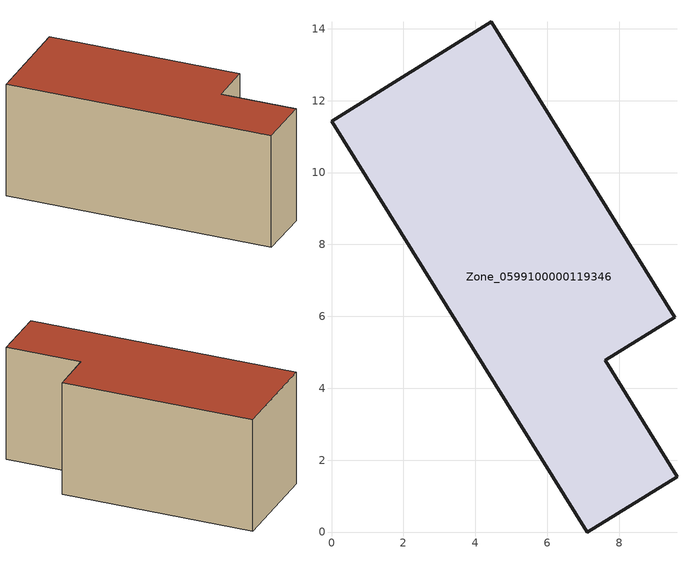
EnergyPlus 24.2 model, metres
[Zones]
Zone_0599100000119346
 floor ground (C_G): 0,11.43 4.44,14.19 9.55,5.97 7.61,4.77 9.61,1.54 7.11,0 z0
 wall outside (C_F): 7.11,0 9.61,1.54 7.61,4.77 9.55,5.97 4.44,14.19 0,11.43 7.11,0 z0:5.89
 roof outside (C_R): 4.44,14.19 0,11.43 7.11,0 9.61,1.54 7.61,4.77 9.55,5.97 z5.89
[BUILDING]
Pand.0599100000119346: North Axis=0; Terrain=City; Loads Convergence Tolerance Value=0.04; Temperature Convergence Tolerance Value=0.4; Solar Distribution=FullExterior; Maximum Number of Warmup Days=25; Minimum Number of Warmup Days=1
[Site:Location]
Rotterdam.The.Hague.AP_ZH_NLD Design_Conditions: Latitude=51.96; Longitude=4.45; Time Zone=1; Elevation=-4.5
[SITE:GROUNDTEMPERATURE:BUILDINGSURFACE]
18, 18, 18, 18, 18, 18, 18, 18, 18, 18, 18, 18
[MATERIAL] Thermal Absorptance=0.9; Solar Absorptance=0.7; Visible Absorptance=0.7
Name | Roughness | Thickness | Conductivity | Density | Specific Heat
G.TC.1992-2005 | MediumSmooth | 0.15 | 0.06 | 540 | 1210
F.TC.1992-2005 | Rough | 0.3 | 0.12 | 1920 | 840
R.TC.1992-2005 | MediumRough | 0.2 | 0.08 | 1500 | 1000
[CONSTRUCTION]
C_G: G.TC.1992-2005
C_F: F.TC.1992-2005
C_R: R.TC.1992-2005
[ZONE]
Zone_0599100000119346: Type=1; Multiplier=1; Ceiling Height=Autocalculate; Volume=Autocalculate; Floor Area=autocalculate; Part of Total Floor Area=Yes
[ZONEINFILTRATION:DESIGNFLOWRATE]
Infil_Zone_0599100000119346: Zone or ZoneList or Space or SpaceList=Zone_0599100000119346; Schedule=AlwaysOn; Design Flow Rate Calculation Method=Flow/Area; Flow Rate per Floor Area=0.0015; Constant Term Coefficient=1; Temperature Term Coefficient=0; Velocity Term Coefficient=0; Velocity Squared Term Coefficient=0
[HVACTEMPLATE:ZONE:IDEALLOADSAIRSYSTEM]
Zone_0599100000119346: Maximum Heating Supply Air Temperature=50; Minimum Cooling Supply Air Temperature=13; Maximum Heating Supply Air Humidity Ratio=0.0156; Minimum Cooling Supply Air Humidity Ratio=0.0077; Heating Limit=NoLimit; Cooling Limit=NoLimit; Dehumidification Control Type=ConstantSensibleHeatRatio; Cooling Sensible Heat Ratio=0.7; Dehumidification Setpoint=60; Humidification Control Type=None; Humidification Setpoint=30; Outdoor Air Method=None; Outdoor Air Flow Rate per Person=0.00944; Outdoor Air Flow Rate per Zone Floor Area=0; Outdoor Air Flow Rate per Zone=0; Demand Controlled Ventilation Type=None; Outdoor Air Economizer Type=NoEconomizer; Heat Recovery Type=None; Sensible Heat Recovery Effectiveness=0.7; Latent Heat Recovery Effectiveness=0.65
[ZONECONTROL:THERMOSTAT]
ThermostatControl_Zone_0599100000119346: Zone or ZoneList=Zone_0599100000119346; Control Type Schedule=DualSetpointControlType; Control 1=Thermostat_Zone_0599100000119346; Temperature Difference Between Cutout And Setpoint=0
[THERMOSTATSETPOINT:DUALSETPOINT]
Thermostat_Zone_0599100000119346: Heating Setpoint Temperature Schedule=HeatingSetpoint_Zone_0599100000119346; Cooling Setpoint Temperature Schedule=CoolingSetpoint_Zone_0599100000119346
[SCHEDULE:COMPACT]
HeatingSetpoint_Zone_0599100000119346: Through: 12/31, For: AllDays, Until: 24:00, 21
CoolingSetpoint_Zone_0599100000119346: Through: 12/31, For: AllDays, Until: 24:00, 24
DualSetpointControlType: Through: 12/31, For: AllDays, Until: 24:00, 4
AlwaysOn: Through: 12/31, For: AllDays, Until: 24:00, 1
